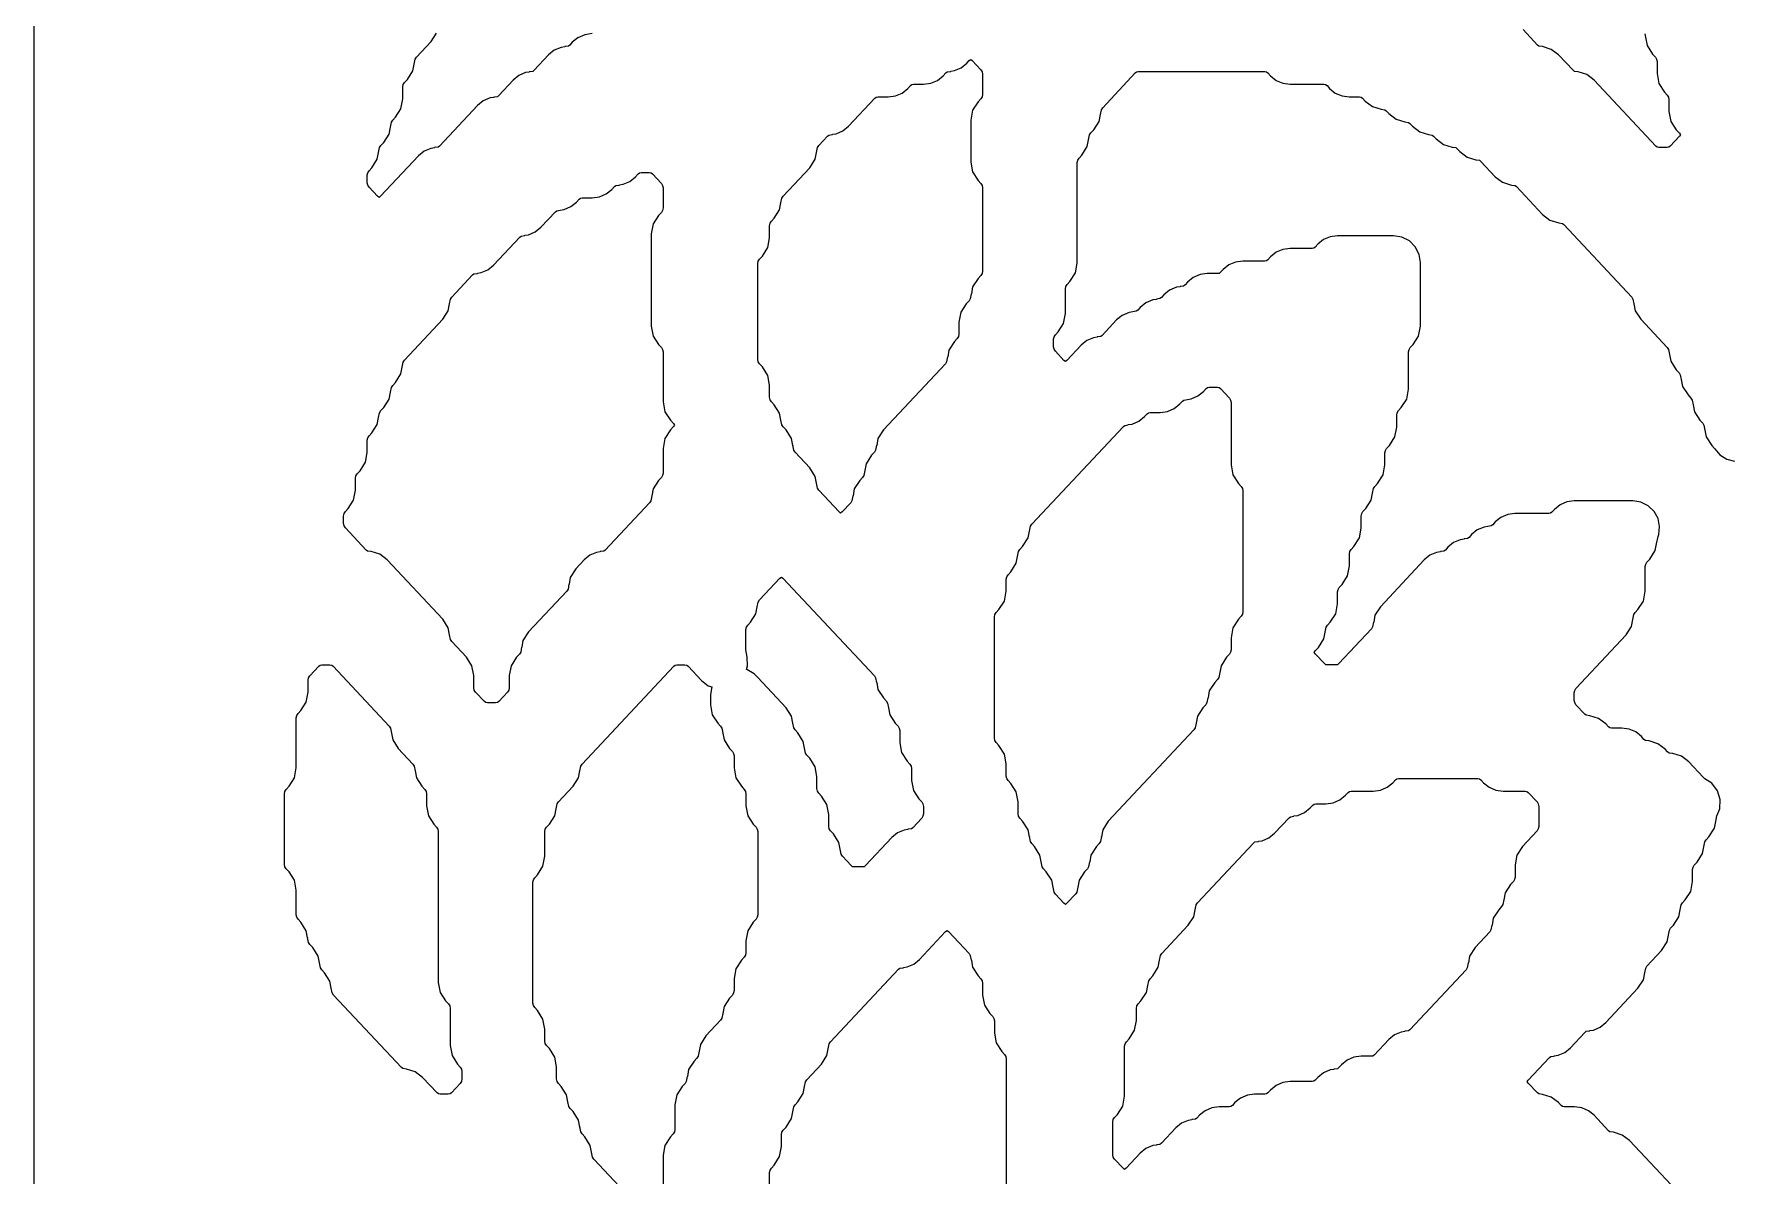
# Model space of a CAD drawing. Header units: millimetres. Extents: x 10 to 410, y 18 to 283.
# Drawn here: x 10 to 41.63, y 99.74 to 120.98 of the extents above; entities that cross this region are included whole.
import ezdxf

# ---------------------------------------------------------------- set-up
doc = ezdxf.new("R2010")
doc.units = ezdxf.units.MM
doc.layers.add('CUT', color=1, linetype='Continuous')

msp = doc.modelspace()

# ---------------------------------------------------------------- linework, layer by layer
at = {"layer": 'CUT'}
for points in [[(52.134, 21), (60.134, 21), (60.134, 24), (73.2679, 24), (73.2679, 144), (60.134, 144), (60.134, 147), (52.134, 147), (52.134, 144), (31.134, 144), (31.134, 147), (23.134, 147), (23.134, 144), (10, 144), (10, 24), (23.134, 24), (23.134, 21), (31.134, 21), (31.134, 24), (52.134, 24)], [(23.917, 117.9254), (23.9409, 117.9632), (24.4339, 118.4889), (24.5341, 118.647), (24.5585, 118.7747), (24.5603, 118.7743), (24.5775, 118.8646), (24.6015, 118.9024), (24.766, 119.0778), (24.7913, 119.0983), (24.8573, 119.1074), (24.8567, 119.1115), (24.9275, 119.1212), (25.0522, 119.1752), (25.1577, 119.2607), (25.6468, 119.7822), (25.672, 119.8027), (25.7042, 119.8071), (25.8939, 119.8071), (26.0285, 119.8256), (26.1531, 119.8796), (26.2587, 119.9651), (26.3074, 120.017), (26.3326, 120.0375), (26.3648, 120.0419), (26.5545, 120.0419), (26.6891, 120.0604), (26.8137, 120.1144), (26.9192, 120.1999), (26.9679, 120.2518), (26.9932, 120.2723), (27.0592, 120.2814), (27.0586, 120.2855), (27.1295, 120.2952), (27.2541, 120.3492), (27.3596, 120.4347), (27.4036, 120.4816), (27.4317, 120.5031), (27.4597, 120.4816), (27.6195, 120.3112), (27.6435, 120.2734), (27.6518, 120.2295), (27.6518, 119.8543), (27.6435, 119.8104), (27.6195, 119.7727), (27.5669, 119.7166), (27.4667, 119.5585), (27.4317, 119.3746), (27.4317, 118.5961), (27.4667, 118.4122), (27.5669, 118.2541), (27.6195, 118.198), (27.6435, 118.1602), (27.6518, 118.1163), (27.6518, 116.5671), (27.6435, 116.5232), (27.6195, 116.4855), (27.5669, 116.4294), (27.4667, 116.2713), (27.4424, 116.1436), (27.4405, 116.1439), (27.4233, 116.0536), (27.3994, 116.0159), (27.3467, 115.9598), (27.2465, 115.8017), (27.2115, 115.6177), (27.2115, 115.3931), (27.2031, 115.3492), (27.1792, 115.3115), (27.1266, 115.2554), (27.0263, 115.0972), (27.002, 114.9696), (27.0001, 114.9699), (26.9829, 114.8796), (26.959, 114.8419), (25.8054, 113.6118), (25.7052, 113.4536), (25.6808, 113.326), (25.679, 113.3263), (25.6618, 113.236), (25.6378, 113.1983), (25.5852, 113.1422), (25.485, 112.984), (25.4606, 112.8564), (25.4588, 112.8567), (25.4416, 112.7664), (25.4176, 112.7287), (25.365, 112.6726), (25.2648, 112.5144), (25.2405, 112.3868), (25.2386, 112.3871), (25.2214, 112.2968), (25.1974, 112.2591), (25.0376, 112.0886), (25.0096, 112.0671), (24.9815, 112.0886), (24.6015, 112.4939), (24.5775, 112.5316), (24.5603, 112.6219), (24.5585, 112.6216), (24.5341, 112.7492), (24.4339, 112.9074), (24.1611, 113.1983), (24.1372, 113.236), (24.1199, 113.3263), (24.1181, 113.326), (24.0937, 113.4536), (23.9935, 113.6118), (23.9409, 113.6679), (23.917, 113.7056), (23.8998, 113.7959), (23.8979, 113.7956), (23.8735, 113.9232), (23.7733, 114.0814), (23.7207, 114.1375), (23.6968, 114.1752), (23.6884, 114.2191), (23.6884, 114.4437), (23.6534, 114.6276), (23.5531, 114.7858), (23.5005, 114.8419), (23.4766, 114.8796), (23.4682, 114.9235), (23.4682, 116.7075), (23.4766, 116.7514), (23.5005, 116.7892), (23.5531, 116.8453), (23.6534, 117.0034), (23.6884, 117.1873), (23.6884, 117.4119), (23.6968, 117.4558), (23.7207, 117.4936), (23.7733, 117.5497), (23.8735, 117.7078), (23.8979, 117.8355), (23.8998, 117.8351)], [(15.7938, 111.7895), (15.7699, 111.8272), (15.7615, 111.8711), (15.7615, 112.0115), (15.7699, 112.0554), (15.7938, 112.0931), (15.8464, 112.1492), (15.9467, 112.3074), (15.9817, 112.4913), (15.9817, 112.7159), (15.9901, 112.7598), (16.014, 112.7975), (16.0666, 112.8536), (16.1669, 113.0118), (16.2019, 113.1957), (16.2019, 113.4203), (16.2103, 113.4642), (16.2342, 113.5019), (16.2868, 113.558), (16.3871, 113.7162), (16.4114, 113.8439), (16.4133, 113.8435), (16.4305, 113.9338), (16.4544, 113.9716), (16.507, 114.0276), (16.6072, 114.1858), (16.6316, 114.3135), (16.6335, 114.3131), (16.6507, 114.4034), (16.6746, 114.4412), (16.7272, 114.4973), (16.8274, 114.6554), (16.8518, 114.7831), (16.8536, 114.7827), (16.8709, 114.873), (16.8948, 114.9108), (17.608, 115.6713), (17.7082, 115.8294), (17.7325, 115.9571), (17.7344, 115.9567), (17.7516, 116.047), (17.7755, 116.0848), (18.1603, 116.495), (18.1855, 116.5155), (18.2515, 116.5245), (18.251, 116.5287), (18.3218, 116.5384), (18.4465, 116.5924), (18.552, 116.6779), (19.0411, 117.1994), (19.0663, 117.2199), (19.1323, 117.229), (19.1317, 117.2331), (19.2026, 117.2428), (19.3272, 117.2968), (19.4327, 117.3823), (19.7016, 117.669), (19.7269, 117.6895), (19.7929, 117.6986), (19.7923, 117.7027), (19.8632, 117.7124), (19.9878, 117.7664), (20.0933, 117.8519), (20.142, 117.9038), (20.1673, 117.9243), (20.1995, 117.9287), (20.3892, 117.9287), (20.5237, 117.9472), (20.6484, 118.0012), (20.7539, 118.0867), (20.8026, 118.1386), (20.8278, 118.1591), (20.8938, 118.1682), (20.8933, 118.1723), (20.9641, 118.182), (21.0887, 118.236), (21.1943, 118.3215), (21.243, 118.3734), (21.2682, 118.3939), (21.3004, 118.3983), (21.4524, 118.3983), (21.4846, 118.3939), (21.5098, 118.3734), (21.6744, 118.198), (21.6983, 118.1602), (21.7067, 118.1163), (21.7067, 117.7411), (21.6983, 117.6972), (21.6744, 117.6595), (21.6218, 117.6034), (21.5215, 117.4453), (21.4865, 117.2614), (21.4865, 115.5437), (21.5215, 115.3598), (21.6218, 115.2017), (21.6744, 115.1456), (21.6983, 115.1078), (21.7067, 115.0639), (21.7067, 114.1349), (21.7417, 113.951), (21.842, 113.7928), (21.9011, 113.7298), (21.92, 113.7023), (21.9011, 113.6748), (21.842, 113.6118), (21.7417, 113.4536), (21.7067, 113.2697), (21.7067, 112.8103), (21.6983, 112.7664), (21.6744, 112.7287), (21.6218, 112.6726), (21.5215, 112.5144), (21.4972, 112.3868), (21.4953, 112.3871), (21.4781, 112.2968), (21.4542, 112.2591), (20.6291, 111.3792), (20.6038, 111.3587), (20.5378, 111.3497), (20.5384, 111.3456), (20.4675, 111.3358), (20.3429, 111.2819), (20.2374, 111.1963), (20.0804, 111.029), (19.9802, 110.8708), (19.9559, 110.7431), (19.954, 110.7435), (19.9368, 110.6532), (19.9129, 110.6155), (19.1997, 109.8549), (19.0994, 109.6968), (19.0751, 109.5691), (19.0732, 109.5695), (19.056, 109.4792), (19.0321, 109.4414), (18.9795, 109.3853), (18.8793, 109.2272), (18.8442, 109.0433), (18.8442, 108.8187), (18.8358, 108.7748), (18.8119, 108.737), (18.6473, 108.5616), (18.6221, 108.5411), (18.5899, 108.5367), (18.4379, 108.5367), (18.4057, 108.5411), (18.3805, 108.5616), (18.2159, 108.737), (18.192, 108.7748), (18.1836, 108.8187), (18.1836, 109.0433), (18.1486, 109.2272), (18.0483, 109.3853), (17.7755, 109.6762), (17.7516, 109.714), (17.7344, 109.8043), (17.7325, 109.8039), (17.7082, 109.9316), (17.608, 110.0898), (16.5702, 111.1963), (16.4342, 111.2989), (16.2717, 111.3499), (16.2035, 111.359), (16.1786, 111.3792)], [(28.3208, 111.351), (28.3447, 111.3887), (28.3973, 111.4448), (28.4976, 111.603), (28.5219, 111.7306), (28.5238, 111.7303), (28.541, 111.8206), (28.5649, 111.8583), (30.2708, 113.6774), (30.296, 113.6979), (30.3621, 113.7069), (30.3615, 113.711), (30.4323, 113.7208), (30.557, 113.7747), (30.6625, 113.8603), (30.7112, 113.9122), (30.7364, 113.9327), (30.7686, 113.9371), (30.9583, 113.9371), (31.0929, 113.9556), (31.2175, 114.0095), (31.323, 114.0951), (31.3718, 114.147), (31.397, 114.1675), (31.463, 114.1765), (31.4624, 114.1806), (31.5333, 114.1904), (31.6579, 114.2443), (31.7634, 114.3299), (31.8121, 114.3818), (31.8374, 114.4023), (31.8696, 114.4067), (32.0215, 114.4067), (32.0538, 114.4023), (32.079, 114.3818), (32.2436, 114.2064), (32.2675, 114.1686), (32.2759, 114.1247), (32.2759, 112.9609), (32.3109, 112.777), (32.4111, 112.6188), (32.4637, 112.5627), (32.4877, 112.525), (32.496, 112.4811), (32.496, 110.2275), (32.4877, 110.1836), (32.4637, 110.1458), (32.4111, 110.0898), (32.3109, 109.9316), (32.2759, 109.7477), (32.2759, 109.5231), (32.2675, 109.4792), (32.2436, 109.4414), (32.1909, 109.3853), (32.0907, 109.2272), (32.0664, 109.0995), (32.0645, 109.0999), (32.0473, 109.0096), (32.0234, 108.9718), (31.9708, 108.9157), (31.8705, 108.7576), (31.8462, 108.6299), (31.8443, 108.6303), (31.8271, 108.54), (31.8032, 108.5022), (31.7506, 108.4461), (31.6503, 108.288), (31.626, 108.1603), (31.6241, 108.1607), (31.6069, 108.0704), (31.583, 108.0326), (29.989, 106.3329), (29.8888, 106.1748), (29.8645, 106.0471), (29.8626, 106.0475), (29.8454, 105.9572), (29.8215, 105.9194), (29.7688, 105.8633), (29.6686, 105.7052), (29.6443, 105.5775), (29.6424, 105.5779), (29.6252, 105.4876), (29.6013, 105.4498), (29.5487, 105.3937), (29.4484, 105.2356), (29.4241, 105.1079), (29.4222, 105.1083), (29.405, 105.018), (29.3811, 104.9802), (29.2212, 104.8098), (29.1932, 104.7883), (29.1652, 104.8098), (29.0053, 104.9802), (28.9814, 105.018), (28.9641, 105.1083), (28.9623, 105.1079), (28.9379, 105.2356), (28.8377, 105.3937), (28.7851, 105.4498), (28.7612, 105.4876), (28.744, 105.5779), (28.7421, 105.5775), (28.7178, 105.7052), (28.6175, 105.8633), (28.5649, 105.9194), (28.541, 105.9572), (28.5238, 106.0475), (28.5219, 106.0471), (28.4976, 106.1748), (28.3973, 106.3329), (28.3447, 106.389), (28.3208, 106.4268), (28.3124, 106.4707), (28.3124, 106.6953), (28.2774, 106.8792), (28.1771, 107.0373), (28.1245, 107.0934), (28.1006, 107.1312), (28.0922, 107.1751), (28.0922, 107.3997), (28.0572, 107.5836), (27.9569, 107.7417), (27.9043, 107.7978), (27.8804, 107.8356), (27.872, 107.8795), (27.872, 110.1331), (27.8804, 110.177), (27.9043, 110.2147), (27.9569, 110.2708), (28.0572, 110.429), (28.0922, 110.6129), (28.0922, 110.8375), (28.1006, 110.8814), (28.1245, 110.9191), (28.1771, 110.9752), (28.2774, 111.1334), (28.3017, 111.261), (28.3036, 111.2607)], [(23.2738, 109.3879), (23.248, 109.5231), (23.248, 109.8983), (23.2564, 109.9422), (23.2803, 109.9799), (23.3329, 110.036), (23.4332, 110.1942), (23.4575, 110.3218), (23.4594, 110.3215), (23.4766, 110.4118), (23.5005, 110.4495), (23.8806, 110.8548), (23.9086, 110.8763), (23.9366, 110.8548), (25.6378, 109.0407), (25.6618, 109.003), (25.679, 108.9127), (25.6808, 108.913), (25.7052, 108.7854), (25.8054, 108.6272), (25.858, 108.5711), (25.8819, 108.5334), (25.8992, 108.4431), (25.901, 108.4434), (25.9254, 108.3157), (26.0256, 108.1576), (26.0782, 108.1015), (26.1021, 108.0638), (26.1105, 108.0199), (26.1105, 107.7953), (26.1456, 107.6113), (26.2458, 107.4532), (26.2984, 107.3971), (26.3223, 107.3594), (26.3307, 107.3155), (26.3307, 107.0908), (26.3657, 106.9069), (26.466, 106.7488), (26.5186, 106.6927), (26.5425, 106.655), (26.5509, 106.6111), (26.5509, 106.4707), (26.5425, 106.4268), (26.5186, 106.389), (26.354, 106.2136), (26.3288, 106.1931), (26.2628, 106.184), (26.2633, 106.1799), (26.1925, 106.1702), (26.0679, 106.1162), (25.9624, 106.0307), (25.4733, 105.5092), (25.448, 105.4887), (25.4158, 105.4843), (25.2639, 105.4843), (25.2317, 105.4887), (25.2064, 105.5092), (25.0419, 105.6846), (25.0179, 105.7224), (25.0007, 105.8127), (24.9988, 105.8123), (24.9745, 105.94), (24.8743, 106.0981), (24.8217, 106.1542), (24.7977, 106.192), (24.7894, 106.2359), (24.7894, 106.4605), (24.7543, 106.6444), (24.6541, 106.8025), (24.6015, 106.8586), (24.5775, 106.8964), (24.5692, 106.9403), (24.5692, 107.1649), (24.5341, 107.3488), (24.4339, 107.5069), (24.3813, 107.563), (24.3573, 107.6008), (24.3401, 107.6911), (24.3383, 107.6907), (24.3139, 107.8184), (24.2137, 107.9765), (24.1611, 108.0326), (24.1372, 108.0704), (24.1199, 108.1607), (24.1181, 108.1603), (24.0937, 108.288), (23.9935, 108.4461), (23.4682, 109.0063), (23.4671, 109.0053), (23.4033, 109.0772), (23.2644, 109.1572), (23.2572, 109.1587), (23.2782, 109.2276)], [(14.8808, 107.3256), (14.8808, 108.2547), (14.8891, 108.2986), (14.9131, 108.3363), (14.9657, 108.3924), (15.0659, 108.5506), (15.101, 108.7345), (15.101, 108.9591), (15.1093, 109.003), (15.1333, 109.0407), (15.2978, 109.2162), (15.3231, 109.2367), (15.3553, 109.2411), (15.5072, 109.2411), (15.5394, 109.2367), (15.5647, 109.2162), (16.61, 108.1015), (16.6339, 108.0638), (16.6511, 107.9735), (16.653, 107.9738), (16.6773, 107.8461), (16.7776, 107.688), (17.0504, 107.3971), (17.0743, 107.3594), (17.0915, 107.2691), (17.0934, 107.2694), (17.1177, 107.1417), (17.218, 106.9836), (17.2706, 106.9275), (17.2945, 106.8898), (17.3029, 106.8459), (17.3029, 106.6212), (17.3379, 106.4373), (17.4381, 106.2792), (17.4908, 106.2231), (17.5147, 106.1854), (17.5231, 106.1415), (17.5231, 103.334), (17.5581, 103.1501), (17.6583, 102.992), (17.7109, 102.9359), (17.7349, 102.8982), (17.7432, 102.8542), (17.7432, 102.16), (17.7783, 101.9761), (17.8785, 101.818), (17.9311, 101.7619), (17.9551, 101.7242), (17.9634, 101.6802), (17.9634, 101.5399), (17.9551, 101.496), (17.9311, 101.4582), (17.7666, 101.2827), (17.7413, 101.2623), (17.7091, 101.2579), (17.5572, 101.2579), (17.525, 101.2623), (17.4997, 101.2827), (17.2308, 101.5695), (17.0948, 101.6721), (16.9323, 101.7231), (16.864, 101.7322), (16.8391, 101.7523), (15.5736, 103.1018), (15.5497, 103.1396), (15.5325, 103.2299), (15.5306, 103.2295), (15.5063, 103.3572), (15.4061, 103.5153), (15.3534, 103.5714), (15.3295, 103.6092), (15.3123, 103.6995), (15.3104, 103.6991), (15.2861, 103.8268), (15.1859, 103.9849), (15.1333, 104.041), (15.1093, 104.0788), (15.0921, 104.1691), (15.0902, 104.1687), (15.0659, 104.2964), (14.9657, 104.4545), (14.9131, 104.5106), (14.8891, 104.5484), (14.8808, 104.5923), (14.8808, 105.0517), (14.8457, 105.2356), (14.7455, 105.3937), (14.6929, 105.4498), (14.6689, 105.4876), (14.6606, 105.5315), (14.6606, 106.8459), (14.6689, 106.8898), (14.6929, 106.9275), (14.7455, 106.9836), (14.8457, 107.1417)], [(30.1062, 100.0494), (30.0823, 100.0872), (30.0739, 100.1311), (30.0739, 100.741), (30.0823, 100.7849), (30.1062, 100.8227), (30.1589, 100.8788), (30.2591, 101.0369), (30.2941, 101.2208), (30.2941, 102.1498), (30.3025, 102.1938), (30.3264, 102.2315), (30.379, 102.2876), (30.4793, 102.4457), (30.5143, 102.6296), (30.5143, 102.8542), (30.5227, 102.8982), (30.5466, 102.9359), (30.5992, 102.992), (30.6995, 103.1501), (30.7238, 103.2778), (30.7257, 103.2775), (30.7429, 103.3678), (30.7668, 103.4055), (30.8194, 103.4616), (30.9197, 103.6197), (30.944, 103.7474), (30.9459, 103.7471), (30.9631, 103.8374), (30.987, 103.8751), (31.48, 104.4008), (31.5802, 104.5589), (31.6046, 104.6866), (31.6064, 104.6863), (31.6237, 104.7766), (31.6476, 104.8143), (32.6929, 105.929), (32.7182, 105.9495), (32.7842, 105.9585), (32.7836, 105.9626), (32.8544, 105.9723), (32.9791, 106.0263), (33.0846, 106.1119), (33.3535, 106.3986), (33.3787, 106.4191), (33.4447, 106.4281), (33.4442, 106.4322), (33.515, 106.4419), (33.6396, 106.4959), (33.7451, 106.5815), (33.7939, 106.6334), (33.8191, 106.6539), (33.8513, 106.6583), (34.041, 106.6583), (34.1756, 106.6767), (34.3002, 106.7307), (34.4057, 106.8163), (34.4544, 106.8682), (34.4797, 106.8887), (34.5119, 106.8931), (34.9218, 106.8931), (35.0563, 106.9115), (35.181, 106.9655), (35.2865, 107.0511), (35.3352, 107.103), (35.3604, 107.1235), (35.3926, 107.1279), (36.8658, 107.1279), (36.898, 107.1235), (36.9232, 107.103), (36.9719, 107.0511), (37.0774, 106.9655), (37.2021, 106.9115), (37.3366, 106.8931), (37.7465, 106.8931), (37.7787, 106.8887), (37.804, 106.8682), (37.9685, 106.6927), (37.9925, 106.655), (38.0008, 106.6111), (38.0008, 106.2359), (37.9925, 106.192), (37.9685, 106.1542), (37.6957, 105.8633), (37.5955, 105.7052), (37.5604, 105.5213), (37.5604, 105.2967), (37.5521, 105.2528), (37.5281, 105.215), (37.4755, 105.1589), (37.3753, 105.0008), (37.351, 104.8731), (37.3491, 104.8735), (37.3319, 104.7832), (37.3079, 104.7454), (37.2553, 104.6893), (37.1551, 104.5312), (37.1308, 104.4035), (37.1289, 104.4039), (37.1117, 104.3136), (37.0878, 104.2758), (36.815, 103.9849), (36.7147, 103.8268), (36.6904, 103.6991), (36.6885, 103.6995), (36.6713, 103.6092), (36.6474, 103.5714), (35.6021, 102.4568), (35.5768, 102.4363), (35.5108, 102.4272), (35.5114, 102.4231), (35.4405, 102.4134), (35.3159, 102.3594), (35.2104, 102.2739), (34.9415, 101.9871), (34.9162, 101.9667), (34.884, 101.9623), (34.6943, 101.9623), (34.5598, 101.9438), (34.4351, 101.8898), (34.3296, 101.8043), (34.2809, 101.7523), (34.2557, 101.7319), (34.1897, 101.7228), (34.1902, 101.7187), (34.1194, 101.709), (33.9947, 101.655), (33.8892, 101.5695), (33.8405, 101.5175), (33.8153, 101.4971), (33.7831, 101.4927), (33.3732, 101.4927), (33.2386, 101.4742), (33.114, 101.4202), (33.0085, 101.3347), (32.9598, 101.2827), (32.9345, 101.2623), (32.9023, 101.2579), (32.7126, 101.2579), (32.578, 101.2394), (32.4534, 101.1854), (32.3479, 101.0999), (32.2992, 101.0479), (32.2739, 101.0275), (32.2417, 101.0231), (32.052, 101.0231), (31.9175, 101.0046), (31.7928, 100.9506), (31.6873, 100.8651), (31.6386, 100.8131), (31.6134, 100.7927), (31.5474, 100.7836), (31.5479, 100.7795), (31.4771, 100.7698), (31.3525, 100.7158), (31.2469, 100.6303), (30.978, 100.3435), (30.9528, 100.3231), (30.8868, 100.314), (30.8874, 100.3099), (30.8165, 100.3002), (30.6919, 100.2462), (30.5864, 100.1607), (30.3222, 99.8789), (30.2941, 99.8575), (30.2661, 99.8789)]]:
    msp.add_lwpolyline(points, close=True, dxfattribs=at)
for points in [[(20.3836, 120.9855), (20.3176, 120.9765), (20.3182, 120.9724), (20.2474, 120.9627), (20.1227, 120.9087), (20.0172, 120.8232), (19.9685, 120.7712), (19.9432, 120.7507), (19.8772, 120.7417), (19.8778, 120.7376), (19.807, 120.7279), (19.6823, 120.6739), (19.5768, 120.5884), (19.3079, 120.3016), (19.2827, 120.2811), (19.2167, 120.2721), (19.2172, 120.268), (19.1464, 120.2583), (19.0218, 120.2043), (18.9162, 120.1188), (18.6473, 119.832), (18.6221, 119.8115), (18.5561, 119.8025), (18.5567, 119.7984), (18.4858, 119.7887), (18.3612, 119.7347), (18.2557, 119.6492), (17.5464, 118.8928), (17.5211, 118.8723), (17.4551, 118.8633), (17.4557, 118.8592), (17.3849, 118.8495), (17.2602, 118.7955), (17.1547, 118.7099), (16.4501, 117.9586), (16.4221, 117.9371), (16.3941, 117.9586), (16.2342, 118.1291), (16.2103, 118.1668), (16.2019, 118.2107), (16.2019, 118.3511), (16.2103, 118.395), (16.2342, 118.4328), (16.2868, 118.4889), (16.3871, 118.647), (16.4114, 118.7747), (16.4133, 118.7743), (16.4305, 118.8646), (16.4544, 118.9024), (16.507, 118.9585), (16.6072, 119.1166), (16.6316, 119.2443), (16.6335, 119.2439), (16.6507, 119.3342), (16.6746, 119.372), (16.7272, 119.4281), (16.8274, 119.5862), (16.8625, 119.7701), (16.8625, 119.9947), (16.8709, 120.0386), (16.8948, 120.0764), (16.9474, 120.1325), (17.0476, 120.2906), (17.072, 120.4183), (17.0738, 120.4179), (17.091, 120.5082), (17.115, 120.546), (17.3878, 120.8369), (17.488, 120.995)], [(39.9742, 120.9778), (39.9914, 120.8875), (39.9933, 120.8879), (40.0176, 120.7602), (40.1178, 120.6021), (40.1704, 120.546), (40.1944, 120.5082), (40.2027, 120.4643), (40.2027, 120.2397), (40.2378, 120.0558), (40.338, 119.8977), (40.3906, 119.8416), (40.4146, 119.8038), (40.4229, 119.7599), (40.4229, 119.5353), (40.458, 119.3514), (40.5582, 119.1933), (40.6173, 119.1303), (40.6362, 119.1027), (40.6173, 119.0752), (40.4463, 118.8928), (40.421, 118.8723), (40.3888, 118.8679), (40.2368, 118.8679), (40.2046, 118.8723), (40.1794, 118.8928), (39.0297, 120.1188), (38.8937, 120.2214), (38.7312, 120.2723), (38.6629, 120.2814), (38.6381, 120.3016), (38.3692, 120.5884), (38.2332, 120.691), (38.0706, 120.7419), (38.0024, 120.751), (37.9775, 120.7712), (37.7086, 121.058)], [(40.9482, 99.0541), (39.6903, 100.3955), (39.5543, 100.4981), (39.3918, 100.5491), (39.3235, 100.5582), (39.2986, 100.5783), (39.0297, 100.8651), (38.9242, 100.9506), (38.7996, 101.0046), (38.665, 101.0231), (38.4753, 101.0231), (38.4431, 101.0275), (38.4179, 101.0479), (38.3692, 101.0999), (38.2332, 101.2025), (38.0706, 101.2535), (38.0024, 101.2626), (37.9775, 101.2827), (37.8064, 101.4651), (37.7875, 101.4927), (37.8064, 101.5202), (38.1977, 101.9374), (38.2229, 101.9578), (38.2889, 101.9669), (38.2884, 101.971), (38.3592, 101.9807), (38.4838, 102.0347), (38.5894, 102.1202), (38.8583, 102.407), (38.8835, 102.4275), (38.9495, 102.4365), (38.9489, 102.4406), (39.0198, 102.4503), (39.1444, 102.5043), (39.2499, 102.5898), (39.8473, 103.2268), (39.9475, 103.3849), (39.9718, 103.5126), (39.9737, 103.5123), (39.9909, 103.6026), (40.0148, 103.6403), (40.2876, 103.9312), (40.3879, 104.0893), (40.4122, 104.217), (40.4141, 104.2167), (40.4313, 104.307), (40.4552, 104.3447), (40.5078, 104.4008), (40.6081, 104.5589), (40.6324, 104.6866), (40.6343, 104.6863), (40.6515, 104.7766), (40.6754, 104.8143), (40.728, 104.8704), (40.8283, 105.0285), (40.8633, 105.2124), (40.8633, 105.4371), (40.8717, 105.481), (40.8956, 105.5187), (40.9482, 105.5748), (41.0484, 105.7329), (41.0728, 105.8606), (41.0747, 105.8603), (41.0919, 105.9506), (41.1158, 105.9883), (41.1684, 106.0444), (41.2686, 106.2025), (41.293, 106.3302), (41.2948, 106.3299), (41.3144, 106.4325), (41.3698, 106.5665), (41.3779, 106.7381), (41.3273, 106.9024), (41.2242, 107.0398), (41.0937, 107.1256), (41.0602, 107.1528), (40.7913, 107.4395), (40.6553, 107.5421), (40.4927, 107.5931), (40.4245, 107.6022), (40.3996, 107.6224), (40.3509, 107.6743), (40.2149, 107.7769), (40.0523, 107.8279), (39.9841, 107.837), (39.9592, 107.8572), (39.9105, 107.9091), (39.805, 107.9947), (39.6803, 108.0486), (39.5458, 108.0671), (39.3561, 108.0671), (39.3239, 108.0715), (39.2986, 108.092), (39.2499, 108.1439), (39.1139, 108.2465), (38.9514, 108.2975), (38.8831, 108.3066), (38.8583, 108.3268), (38.6937, 108.5022), (38.6698, 108.54), (38.6614, 108.5839), (38.6614, 108.7243), (38.6698, 108.7682), (38.6937, 108.8059), (39.6271, 109.8012), (39.7273, 109.9594), (39.7516, 110.087), (39.7535, 110.0867), (39.7707, 110.177), (39.7947, 110.2147), (39.8473, 110.2708), (39.9475, 110.429), (39.9825, 110.6129), (39.9825, 111.0723), (39.9909, 111.1162), (40.0148, 111.1539), (40.0675, 111.21), (40.1677, 111.3682), (40.192, 111.4958), (40.1939, 111.4955), (40.2202, 111.6335), (40.234, 111.665), (40.2503, 111.8161), (40.2204, 111.9651), (40.1472, 112.0983), (40.0373, 112.2033), (39.901, 112.2704), (39.7508, 112.2935), (38.6578, 112.2935), (38.5232, 112.2751), (38.3986, 112.2211), (38.2931, 112.1355), (38.2444, 112.0836), (38.2191, 112.0631), (38.1869, 112.0587), (37.5568, 112.0587), (37.4223, 112.0403), (37.2976, 111.9863), (37.1921, 111.9007), (37.1434, 111.8488), (37.1181, 111.8283), (37.0521, 111.8193), (37.0527, 111.8152), (36.9819, 111.8055), (36.8572, 111.7515), (36.7517, 111.6659), (36.703, 111.614), (36.6778, 111.5935), (36.6118, 111.5845), (36.6123, 111.5804), (36.5415, 111.5706), (36.4168, 111.5167), (36.3113, 111.4311), (36.2626, 111.3792), (36.2374, 111.3587), (36.1714, 111.3497), (36.1719, 111.3456), (36.1011, 111.3358), (35.9765, 111.2819), (35.871, 111.1963), (35.0534, 110.3246), (34.9532, 110.1664), (34.9289, 110.0387), (34.927, 110.0391), (34.9098, 109.9488), (34.8858, 109.911), (34.2809, 109.266), (34.2557, 109.2455), (34.2235, 109.2411), (34.0715, 109.2411), (34.0393, 109.2455), (34.014, 109.266), (33.843, 109.4484), (33.8241, 109.4759), (33.843, 109.5034), (33.9021, 109.5664), (34.0023, 109.7246), (34.0267, 109.8522), (34.0285, 109.8519), (34.0458, 109.9422), (34.0697, 109.9799), (34.1223, 110.036), (34.2225, 110.1942), (34.2576, 110.3781), (34.2576, 110.6027), (34.2659, 110.6466), (34.2899, 110.6843), (34.3425, 110.7404), (34.4427, 110.8986), (34.4778, 111.0825), (34.4778, 111.3071), (34.4861, 111.351), (34.5101, 111.3887), (34.5627, 111.4448), (34.6629, 111.603), (34.698, 111.7869), (34.698, 112.0115), (34.7063, 112.0554), (34.7303, 112.0931), (34.7829, 112.1492), (34.8831, 112.3074), (34.9074, 112.4351), (34.9093, 112.4347), (34.9265, 112.525), (34.9504, 112.5627), (35.0031, 112.6188), (35.1033, 112.777), (35.1383, 112.9609), (35.1383, 113.1855), (35.1467, 113.2294), (35.1706, 113.2671), (35.2232, 113.3232), (35.3235, 113.4814), (35.3585, 113.6653), (35.3585, 113.8899), (35.3669, 113.9338), (35.3908, 113.9716), (35.4434, 114.0276), (35.5437, 114.1858), (35.5787, 114.3697), (35.5787, 115.0639), (35.5871, 115.1078), (35.611, 115.1456), (35.6636, 115.2017), (35.7639, 115.3598), (35.7989, 115.5437), (35.7989, 116.7243), (35.7744, 116.8788), (35.7034, 117.0182), (35.5928, 117.1288), (35.4534, 117.1998), (35.2989, 117.2243), (34.254, 117.2243), (34.1194, 117.2059), (33.9947, 117.1519), (33.8892, 117.0663), (33.8405, 117.0144), (33.8153, 116.9939), (33.7831, 116.9895), (33.3732, 116.9895), (33.2386, 116.9711), (33.114, 116.9171), (33.0085, 116.8315), (32.9598, 116.7796), (32.9345, 116.7591), (32.9023, 116.7547), (32.4924, 116.7547), (32.3579, 116.7363), (32.2332, 116.6823), (32.1277, 116.5967), (32.079, 116.5448), (32.0538, 116.5243), (32.0215, 116.5199), (31.8319, 116.5199), (31.6973, 116.5015), (31.5726, 116.4475), (31.4671, 116.3619), (31.4184, 116.31), (31.3932, 116.2895), (31.3272, 116.2805), (31.3277, 116.2764), (31.2569, 116.2667), (31.1323, 116.2127), (31.0268, 116.1271), (30.978, 116.0752), (30.9528, 116.0547), (30.8868, 116.0457), (30.8874, 116.0416), (30.8165, 116.0319), (30.6919, 115.9779), (30.5864, 115.8923), (30.5377, 115.8404), (30.5124, 115.8199), (30.4464, 115.8109), (30.447, 115.8068), (30.3761, 115.7971), (30.2515, 115.7431), (30.146, 115.6575), (29.8771, 115.3708), (29.8518, 115.3503), (29.7858, 115.3413), (29.7864, 115.3372), (29.7156, 115.3275), (29.5909, 115.2735), (29.4854, 115.1879), (29.2212, 114.9062), (29.1932, 114.8847), (29.1652, 114.9062), (29.0053, 115.0767), (28.9814, 115.1144), (28.973, 115.1583), (28.973, 115.2987), (28.9814, 115.3426), (29.0053, 115.3804), (29.0579, 115.4365), (29.1581, 115.5946), (29.1932, 115.7785), (29.1932, 116.2379), (29.2015, 116.2818), (29.2255, 116.3196), (29.2781, 116.3757), (29.3783, 116.5338), (29.4134, 116.7177), (29.4134, 118.5859), (29.4217, 118.6298), (29.4457, 118.6676), (29.4983, 118.7237), (29.5985, 118.8818), (29.6228, 119.0095), (29.6247, 119.0091), (29.6419, 119.0994), (29.6659, 119.1372), (29.7185, 119.1933), (29.8187, 119.3514), (29.843, 119.4791), (29.8449, 119.4787), (29.8621, 119.569), (29.8861, 119.6068), (30.491, 120.2518), (30.5162, 120.2723), (30.5484, 120.2767), (32.9023, 120.2767), (32.9345, 120.2723), (32.9598, 120.2518), (33.0085, 120.1999), (33.114, 120.1144), (33.2386, 120.0604), (33.3732, 120.0419), (34.0033, 120.0419), (34.0355, 120.0375), (34.0607, 120.017), (34.1094, 119.9651), (34.2149, 119.8796), (34.3396, 119.8256), (34.4741, 119.8071), (34.6638, 119.8071), (34.696, 119.8027), (34.7213, 119.7822), (34.77, 119.7303), (34.906, 119.6277), (35.0686, 119.5767), (35.1368, 119.5676), (35.1617, 119.5474), (35.2104, 119.4955), (35.3464, 119.3929), (35.5089, 119.3419), (35.5772, 119.3328), (35.6021, 119.3126), (35.6508, 119.2607), (35.7868, 119.1581), (35.9493, 119.1071), (36.0176, 119.098), (36.0424, 119.0778), (36.0911, 119.0259), (36.2271, 118.9233), (36.3897, 118.8723), (36.4579, 118.8632), (36.4828, 118.843), (36.5315, 118.7911), (36.6675, 118.6885), (36.8301, 118.6375), (36.8983, 118.6284), (36.9232, 118.6082), (37.1921, 118.3215), (37.3281, 118.2189), (37.4907, 118.1679), (37.5589, 118.1588), (37.5838, 118.1386), (38.0729, 117.6171), (38.2089, 117.5145), (38.3714, 117.4635), (38.4397, 117.4544), (38.4645, 117.4342), (39.73, 116.0848), (39.754, 116.047), (39.7712, 115.9567), (39.7731, 115.9571), (39.7974, 115.8294), (39.8976, 115.6713), (40.3906, 115.1456), (40.4146, 115.1078), (40.4318, 115.0175), (40.4336, 115.0179), (40.458, 114.8902), (40.5582, 114.7321), (40.6108, 114.676), (40.6347, 114.6382), (40.652, 114.5479), (40.6538, 114.5483), (40.6782, 114.4206), (40.7784, 114.2625), (40.831, 114.2064), (40.8549, 114.1686), (40.8721, 114.0783), (40.874, 114.0787), (40.8984, 113.951), (40.9986, 113.7928), (41.0512, 113.7368), (41.0751, 113.699), (41.0923, 113.6087), (41.0942, 113.6091), (41.1185, 113.4814), (41.2188, 113.3232), (41.2714, 113.2671), (41.2742, 113.2628), (41.3716, 113.1504), (41.4977, 113.0717), (41.6415, 113.0335)], [(21.4585, 98.9397), (20.4178, 100.0494), (20.3939, 100.0872), (20.3767, 100.1775), (20.3748, 100.1771), (20.3505, 100.3048), (20.2503, 100.4629), (20.1977, 100.519), (20.1737, 100.5568), (20.1565, 100.6471), (20.1546, 100.6467), (20.1303, 100.7744), (20.0301, 100.9325), (19.9775, 100.9886), (19.9535, 101.0264), (19.9363, 101.1167), (19.9344, 101.1163), (19.9101, 101.244), (19.8099, 101.4021), (19.7573, 101.4582), (19.7333, 101.496), (19.725, 101.5399), (19.725, 101.7645), (19.6899, 101.9484), (19.5897, 102.1065), (19.5371, 102.1626), (19.5131, 102.2004), (19.5048, 102.2443), (19.5048, 102.4689), (19.4697, 102.6528), (19.3695, 102.8109), (19.3169, 102.867), (19.293, 102.9048), (19.2846, 102.9487), (19.2846, 105.2023), (19.293, 105.2462), (19.3169, 105.2839), (19.3695, 105.34), (19.4697, 105.4981), (19.5048, 105.682), (19.5048, 106.1415), (19.5131, 106.1854), (19.5371, 106.2231), (19.5897, 106.2792), (19.6899, 106.4373), (19.7143, 106.565), (19.7161, 106.5647), (19.7333, 106.655), (19.7573, 106.6927), (20.0301, 106.9836), (20.1303, 107.1417), (20.1546, 107.2694), (20.1565, 107.2691), (20.1737, 107.3594), (20.1977, 107.3971), (21.9035, 109.2162), (21.9288, 109.2367), (21.961, 109.2411), (22.113, 109.2411), (22.1452, 109.2367), (22.1704, 109.2162), (22.4179, 108.9523), (22.5449, 108.8544), (22.6105, 108.8316), (22.5875, 108.6896), (22.5875, 108.4997), (22.6225, 108.3157), (22.7227, 108.1576), (22.7753, 108.1015), (22.7993, 108.0638), (22.8165, 107.9735), (22.8184, 107.9738), (22.8427, 107.8461), (22.9429, 107.688), (22.9955, 107.6319), (23.0195, 107.5942), (23.0278, 107.5503), (23.0278, 107.3256), (23.0629, 107.1417), (23.1631, 106.9836), (23.2157, 106.9275), (23.2397, 106.8898), (23.248, 106.8459), (23.248, 106.6212), (23.2831, 106.4373), (23.3833, 106.2792), (23.4359, 106.2231), (23.4598, 106.1854), (23.4682, 106.1415), (23.4682, 104.5923), (23.4598, 104.5484), (23.4359, 104.5106), (23.3833, 104.4545), (23.2831, 104.2964), (23.248, 104.1125), (23.248, 103.8879), (23.2397, 103.844), (23.2157, 103.8062), (23.1631, 103.7501), (23.0629, 103.592), (23.0278, 103.4081), (23.0278, 103.1835), (23.0195, 103.1396), (22.9955, 103.1018), (22.9429, 103.0457), (22.8427, 102.8876), (22.8184, 102.7599), (22.8165, 102.7603), (22.7993, 102.67), (22.7753, 102.6322), (22.5025, 102.3413), (22.4023, 102.1832), (22.378, 102.0555), (22.3761, 102.0559), (22.3589, 101.9656), (22.335, 101.9278), (22.2824, 101.8717), (22.1821, 101.7136), (22.1578, 101.5859), (22.1559, 101.5863), (22.1387, 101.496), (22.1148, 101.4582), (22.0622, 101.4021), (21.9619, 101.244), (21.9269, 101.0601), (21.9269, 100.6007), (21.9185, 100.5568), (21.8946, 100.519), (21.842, 100.4629), (21.7417, 100.3048), (21.7067, 100.1209), (21.7067, 99.1919)], [(23.6884, 97.0787), (23.6884, 99.8018), (23.6968, 99.8457), (23.7207, 99.8835), (23.7733, 99.9396), (23.8735, 100.0977), (23.9086, 100.2816), (23.9086, 100.5062), (23.917, 100.5501), (23.9409, 100.5879), (23.9935, 100.644), (24.0937, 100.8021), (24.1181, 100.9298), (24.1199, 100.9295), (24.1372, 101.0198), (24.1611, 101.0575), (24.2137, 101.1136), (24.3139, 101.2717), (24.3383, 101.3994), (24.3401, 101.3991), (24.3573, 101.4894), (24.3813, 101.5271), (24.6541, 101.818), (24.7543, 101.9761), (24.7786, 102.1038), (24.7805, 102.1035), (24.7977, 102.1938), (24.8217, 102.2315), (26.0872, 103.581), (26.1124, 103.6015), (26.1784, 103.6105), (26.1779, 103.6146), (26.2487, 103.6243), (26.3733, 103.6783), (26.4788, 103.7638), (26.9632, 104.2804), (26.9913, 104.3019), (27.0193, 104.2804), (27.3994, 103.8751), (27.4233, 103.8374), (27.4405, 103.7471), (27.4424, 103.7474), (27.4667, 103.6197), (27.5669, 103.4616), (27.6195, 103.4055), (27.6435, 103.3678), (27.6518, 103.3238), (27.6518, 103.0992), (27.6869, 102.9153), (27.7871, 102.7572), (27.8397, 102.7011), (27.8637, 102.6634), (27.872, 102.6194), (27.872, 102.3948), (27.9071, 102.2109), (28.0073, 102.0528), (28.0599, 101.9967), (28.0839, 101.959), (28.0922, 101.915), (28.0922, 98.9571)]]:
    msp.add_lwpolyline(points, dxfattribs=at)

doc.saveas('drawing.dxf')
